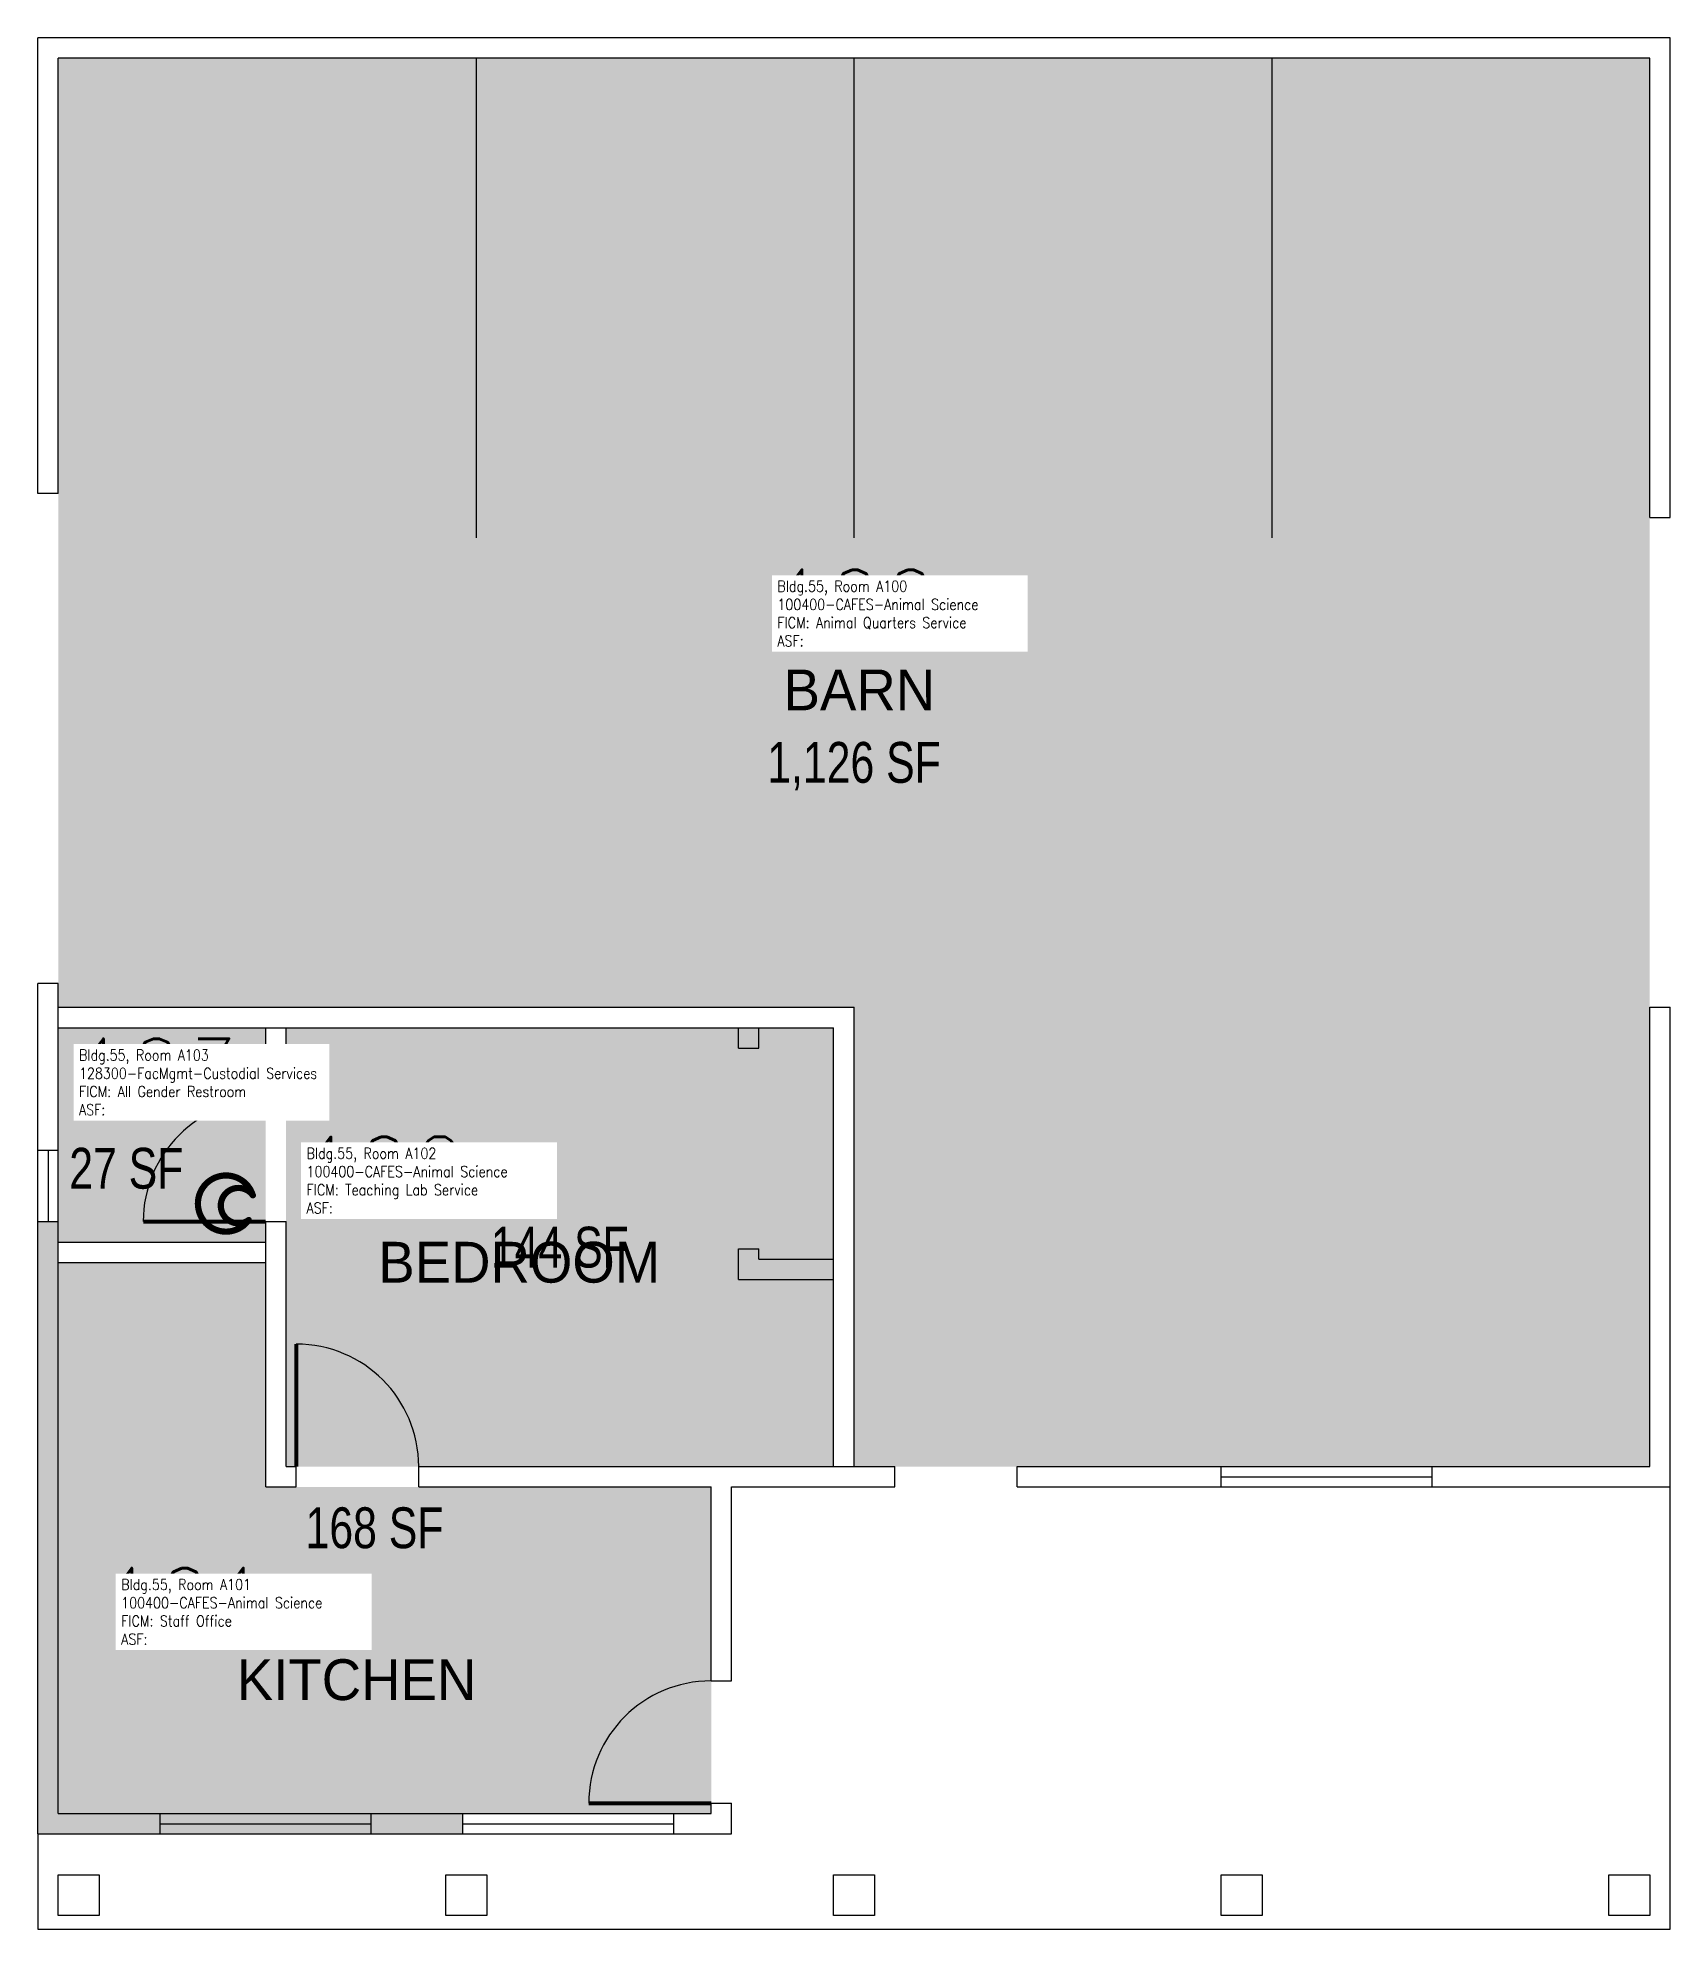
# Model space of a CAD drawing. Header units: inches. Extents: x 0 to 480, y 0 to 556.
import ezdxf
from ezdxf.enums import TextEntityAlignment as Align

# ---------------------------------------------------------------- set-up
doc = ezdxf.new("R2010")
doc.units = ezdxf.units.IN
doc.header["$LTSCALE"] = 50
doc.header["$MEASUREMENT"] = 0
doc.layers.get('0').update_dxf_attribs({"linetype": 'CONTINUOUS'})
for name, color, linetype in [('A-DOOR', 2, 'CONTINUOUS'), ('A-FLOR', 3, 'CONTINUOUS'), ('A-GLAZ', 1, 'CONTINUOUS'), ('A-GLAZ-SILL', 2, 'CONTINUOUS'), ('A-IDEN-ICON', 4, 'CONTINUOUS'), ('A-IDEN-RNUM', 7, 'CONTINUOUS'), ('A-IDEN-SNUM', 4, 'CONTINUOUS'), ('A-IDEN-TEXT', 4, 'CONTINUOUS'), ('A-IDEN-VNUM', 4, 'CONTINUOUS'), ('A-SITE', 3, 'CONTINUOUS'), ('A-WALL', 5, 'CONTINUOUS'), ('AREA-TEXT', 3, 'CONTINUOUS'), ('Rooms-Category-Color', 7, 'CONTINUOUS'), ('Rooms-College-Color', 7, 'CONTINUOUS'), ('Rooms-Department-Color', 7, 'CONTINUOUS'), ('Rooms-Division-Color', 7, 'CONTINUOUS'), ('Rooms-Information', 7, 'CONTINUOUS')]:
    doc.layers.add(name, color=color, linetype=linetype)
doc.styles.add('AREA', font='arial.ttf', dxfattribs={"width": 0.75, "height": 24})
doc.styles.add('ROOMSNUMBER', font='txt', dxfattribs={"height": 1})
doc.styles.add('ROOMVNUMBER', font='simplex.shx', dxfattribs={"width": 0.85})

# ---------------------------------------------------------------- blocks, each defined once
blk = doc.blocks.new('Cpbath')
at = {"color": 0, "linetype": 'ByBlock', "const_width": 0.0127}
for points in [[(0.0571, 0.0168, 0.861492), (-0.0551, 0, 1)], [(-0.0551, 0, 0.726902), (0.0487, -0.0337, 1)], [(0.0571, 0.0168, 0.729002), (-0.0084, -0.0042, 1)], [(-0.0084, -0.0042, 0.609468), (0.0487, -0.0337, 1)]]:
    blk.add_lwpolyline(points, format="xyb", dxfattribs=at)
at = {"color": 0, "linetype": 'ByBlock', "const_width": 0.00637}
for points in [[(0.0544, 0.0152, 1), (0.0599, 0.0184, 1)], [(0.0459, -0.0353, 1), (0.0515, -0.0321, 1)]]:
    blk.add_lwpolyline(points, format="xyb", close=True, dxfattribs=at)

msp = doc.modelspace()

# ---------------------------------------------------------------- hatches: boundary and pattern name
at = {"layer": 'Rooms-Category-Color', "true_color": 0xfbafa2}
msp.add_hatch(color=21, dxfattribs=at).paths.add_polyline_path([(474, 550), (6, 550), (6, 271), (240, 271), (240, 136), (348, 136), (410, 136), (474, 136)])
at = {"layer": 'Rooms-Category-Color', "true_color": 0xadadad}
msp.add_hatch(color=253, dxfattribs=at).paths.add_polyline_path([(67, 265), (6, 265), (6, 229), (6, 208), (6, 202), (67, 202)])
at = {"layer": 'Rooms-Category-Color', "true_color": 0xe3f498}
msp.add_hatch(color=61, dxfattribs=at).paths.add_polyline_path([(206, 265), (73, 265), (73, 136), (234, 136), (234, 190.96), (234, 265)])
at = {"layer": 'Rooms-Category-Color', "true_color": 0xfa9ba3}
msp.add_hatch(color=241, dxfattribs=at).paths.add_polyline_path([(67, 196), (6, 196), (6, 208), (0, 208), (0, 28), (125, 28), (125, 34), (187.01, 34), (198, 34), (198, 130), (67, 130)])
at = {"layer": 'Rooms-College-Color', "true_color": 0xadadad}
for points in [[(474, 550), (6, 550), (6, 271), (240, 271), (240, 136), (348, 136), (410, 136), (474, 136)], [(67, 265), (6, 265), (6, 229), (6, 208), (6, 202), (67, 202)], [(206, 265), (73, 265), (73, 136), (234, 136), (234, 190.96), (234, 265)], [(67, 196), (6, 196), (6, 208), (0, 208), (0, 28), (125, 28), (125, 34), (187.01, 34), (198, 34), (198, 130), (67, 130)]]:
    msp.add_hatch(color=253, dxfattribs=at).paths.add_polyline_path(points)
at = {"layer": 'Rooms-Department-Color', "true_color": 0xe3c5e1}
for points in [[(474, 550), (6, 550), (6, 271), (240, 271), (240, 136), (348, 136), (410, 136), (474, 136)], [(206, 265), (73, 265), (73, 136), (234, 136), (234, 190.96), (234, 265)], [(67, 196), (6, 196), (6, 208), (0, 208), (0, 28), (125, 28), (125, 34), (187.01, 34), (198, 34), (198, 130), (67, 130)]]:
    msp.add_hatch(color=254, dxfattribs=at).paths.add_polyline_path(points)
at = {"layer": 'Rooms-Department-Color', "true_color": 0xacacac}
msp.add_hatch(color=253, dxfattribs=at).paths.add_polyline_path([(67, 265), (6, 265), (6, 229), (6, 208), (6, 202), (67, 202)])
at = {"layer": 'Rooms-Division-Color', "true_color": 0xe3c5e1}
for points in [[(474, 550), (6, 550), (6, 271), (240, 271), (240, 136), (348, 136), (410, 136), (474, 136)], [(206, 265), (73, 265), (73, 136), (234, 136), (234, 190.96), (234, 265)], [(67, 196), (6, 196), (6, 208), (0, 208), (0, 28), (125, 28), (125, 34), (187.01, 34), (198, 34), (198, 130), (67, 130)]]:
    msp.add_hatch(color=254, dxfattribs=at).paths.add_polyline_path(points)
at = {"layer": 'Rooms-Division-Color', "true_color": 0xadadad}
msp.add_hatch(color=253, dxfattribs=at).paths.add_polyline_path([(67, 265), (6, 265), (6, 229), (6, 208), (6, 202), (67, 202)])

# ---------------------------------------------------------------- linework, layer by layer
at = {"layer": 'A-DOOR', "const_width": 1.2}
for points in [[(67, 208), (31, 208)], [(76, 136), (76, 172)], [(198, 37), (162, 37)]]:
    msp.add_lwpolyline(points, dxfattribs=at)
at = {"layer": 'A-DOOR'}
for centre, start, end in [((67, 208), 90, 180), ((76, 136), 360, 90), ((198, 37), 90, 180)]:
    msp.add_arc(centre, 36, start, end, dxfattribs=at)
at = {"layer": 'A-FLOR'}
for p, q in [((129, 409), (129, 550)), ((240, 409), (240, 550)), ((363, 409), (363, 550))]:
    msp.add_line(p, q, dxfattribs=at)
at = {"layer": 'A-GLAZ'}
for p, q in [((3, 229), (3, 208)), ((348, 133), (410, 133)), ((36, 31), (98, 31)), ((125, 31), (187.01, 31))]:
    msp.add_line(p, q, dxfattribs=at)
at = {"layer": 'A-GLAZ-SILL'}
for p, q in [((0, 208), (0, 229)), ((6, 208), (6, 229)), ((348, 136), (410, 136)), ((348, 130), (410, 130)), ((36, 34), (98, 34)), ((125, 34), (187.01, 34)), ((36, 28), (98, 28)), ((125, 28), (187.01, 28))]:
    msp.add_line(p, q, dxfattribs=at)
at = {"layer": 'A-SITE'}
for p, q in [((480, 0), (480, 130)), ((0, 28), (0, 0)), ((0, 0), (480, 0))]:
    msp.add_line(p, q, dxfattribs=at)
at = {"layer": 'A-WALL'}
for p, q in [((480, 556), (0, 556)), ((0, 422), (0, 556)), ((480, 415), (480, 556)), ((474, 550), (6, 550)), ((6, 422), (6, 550)), ((474, 415), (474, 550)), ((6, 422), (0, 422)), ((474, 415), (480, 415)), ((6, 278), (0, 278)), ((0, 229), (0, 278)), ((6, 229), (6, 278)), ((6, 271), (240, 271)), ((240, 136), (240, 271)), ((474, 136), (474, 271)), ((474, 271), (480, 271)), ((480, 130), (480, 271)), ((6, 265), (234, 265)), ((67, 244), (67, 265)), ((73, 244), (73, 265)), ((206, 259), (206, 265)), ((212, 259), (212, 265)), ((234, 136), (234, 265)), ((206, 259), (212, 259)), ((67, 244), (73, 244)), ((0, 229), (6, 229)), ((0, 28), (0, 208)), ((0, 208), (6, 208)), ((6, 34), (6, 208)), ((67, 130), (67, 208)), ((67, 208), (73, 208)), ((73, 136), (73, 208)), ((6, 202), (67, 202)), ((6, 196), (67, 196)), ((206, 190.96), (206, 199.96)), ((206, 199.96), (212, 199.96)), ((212, 196.96), (212, 199.96)), ((212, 196.96), (234, 196.96)), ((206, 190.96), (234, 190.96)), ((73, 136), (76, 136)), ((76, 130), (76, 136)), ((112, 130), (112, 136)), ((112, 136), (252, 136)), ((252, 130), (252, 136)), ((288, 130), (288, 136)), ((288, 136), (348, 136)), ((348, 130), (348, 136)), ((410, 130), (410, 136)), ((410, 136), (474, 136)), ((67, 130), (76, 130)), ((112, 130), (198, 130)), ((198, 73), (198, 130)), ((204, 130), (252, 130)), ((204, 73), (204, 130)), ((288, 130), (348, 130)), ((410, 130), (480, 130)), ((198, 73), (204, 73)), ((6, 34), (36, 34)), ((36, 28), (36, 34)), ((98, 28), (98, 34)), ((98, 34), (125, 34)), ((125, 28), (125, 34)), ((187.01, 28), (187.01, 34)), ((187.01, 34), (198, 34)), ((198, 34), (198, 37)), ((198, 37), (204, 37)), ((204, 28), (204, 37)), ((0, 28), (36, 28)), ((98, 28), (125, 28)), ((187.01, 28), (204, 28)), ((0, 0), (1, 0)), ((0, 0), (1, 0))]:
    msp.add_line(p, q, dxfattribs=at)
for points in [[(6, 16), (18, 16), (18, 4), (6, 4), (6, 16)], [(120, 16), (132, 16), (132, 4), (120, 4), (120, 16)], [(234, 16), (246, 16), (246, 4), (234, 4), (234, 16)], [(348, 16), (360, 16), (360, 4), (348, 4), (348, 16)]]:
    msp.add_lwpolyline(points, dxfattribs=at)
msp.add_lwpolyline([(474, 16), (474, 4), (462, 4), (462, 16)], close=True, dxfattribs=at)

# ---------------------------------------------------------------- block references
at = {"layer": 'A-IDEN-ICON', "xscale": 144, "yscale": 144, "zscale": 144, "rotation": 2.223368870446859e-09}
msp.add_blockref('Cpbath', (55.01, 213.31), dxfattribs=at)

# ---------------------------------------------------------------- texts
at = {"layer": 'A-IDEN-RNUM', "style": 'ROOMSNUMBER'}
for s, p in [('0100-00', (240.45, 389.64)), ('0103-00', (35.07, 249.4)), ('0102-00', (90.16, 215.51)), ('0101-00', (36.28, 91.07))]:
    msp.add_text(s, height=0.96, dxfattribs=at).set_placement(p)
at = {"layer": 'A-IDEN-SNUM', "style": 'ROOMSNUMBER'}
for s, p in [('0550A10000', (240.45, 389.64)), ('0550A10300', (35.07, 249.4)), ('0550A10200', (90.16, 215.51)), ('0550A10100', (36.28, 91.07))]:
    msp.add_text(s, height=0.96, dxfattribs=at).set_placement(p)
at = {"layer": 'A-IDEN-TEXT', "char_height": 12, "width": 130.92, "attachment_point": 1, "style": 'ROOMSNUMBER'}
for s, insert in [('BARN', (219.29, 370.3)), ('BEDROOM', (100.12, 202.06)), ('KITCHEN', (58.51, 79.35))]:
    msp.add_mtext(s, dxfattribs=dict(at, insert=insert))
at = {"layer": 'A-IDEN-VNUM', "style": 'ROOMVNUMBER', "width": 0.85}
for s, p in [('100', (240.24, 388.36)), ('103', (34.87, 250.53)), ('102', (101.78, 221.64)), ('101', (43.19, 94.89))]:
    msp.add_text(s, height=22.5, dxfattribs=at).set_placement(p, align=Align.MIDDLE)
at = {"layer": 'AREA-TEXT', "style": 'AREA', "width": 0.75}
for s, p in [('1,126 SF', (240, 343)), ('27 SF', (26.02, 223.69)), ('144 SF', (153.5, 200.5)), ('168 SF', (99, 118))]:
    msp.add_text(s, height=12, dxfattribs=at).set_placement(p, align=Align.MIDDLE_CENTER)

# ---------------------------------------------------------------- next in the draw order: texts
at = {"layer": 'Rooms-Information', "char_height": 3.2143, "width": 72, "attachment_point": 7, "style": 'ROOMVNUMBER', "bg_fill": 3, "box_fill_scale": 1.5, "bg_fill_color": 256, "bg_fill_true_color": 13158600, "bg_fill_transparency": 0}
for s, insert in [('Bldg.55, Room A100^M^J100400-CAFES-Animal Science^M^JFICM: Animal Quarters Service^M^JASF: ', (217.47, 377.11)), ('Bldg.55, Room A103^M^J128300-FacMgmt-Custodial Services^M^JFICM: All Gender Restroom^M^JASF: ', (12.11, 239.28)), ('Bldg.55, Room A102^M^J100400-CAFES-Animal Science^M^JFICM: Teaching Lab Service^M^JASF: ', (79.02, 210.39)), ('Bldg.55, Room A101^M^J100400-CAFES-Animal Science^M^JFICM: Staff Office^M^JASF: ', (24.52, 83.64))]:
    msp.add_mtext(s, dxfattribs=dict(at, insert=insert))

doc.saveas('drawing.dxf')
